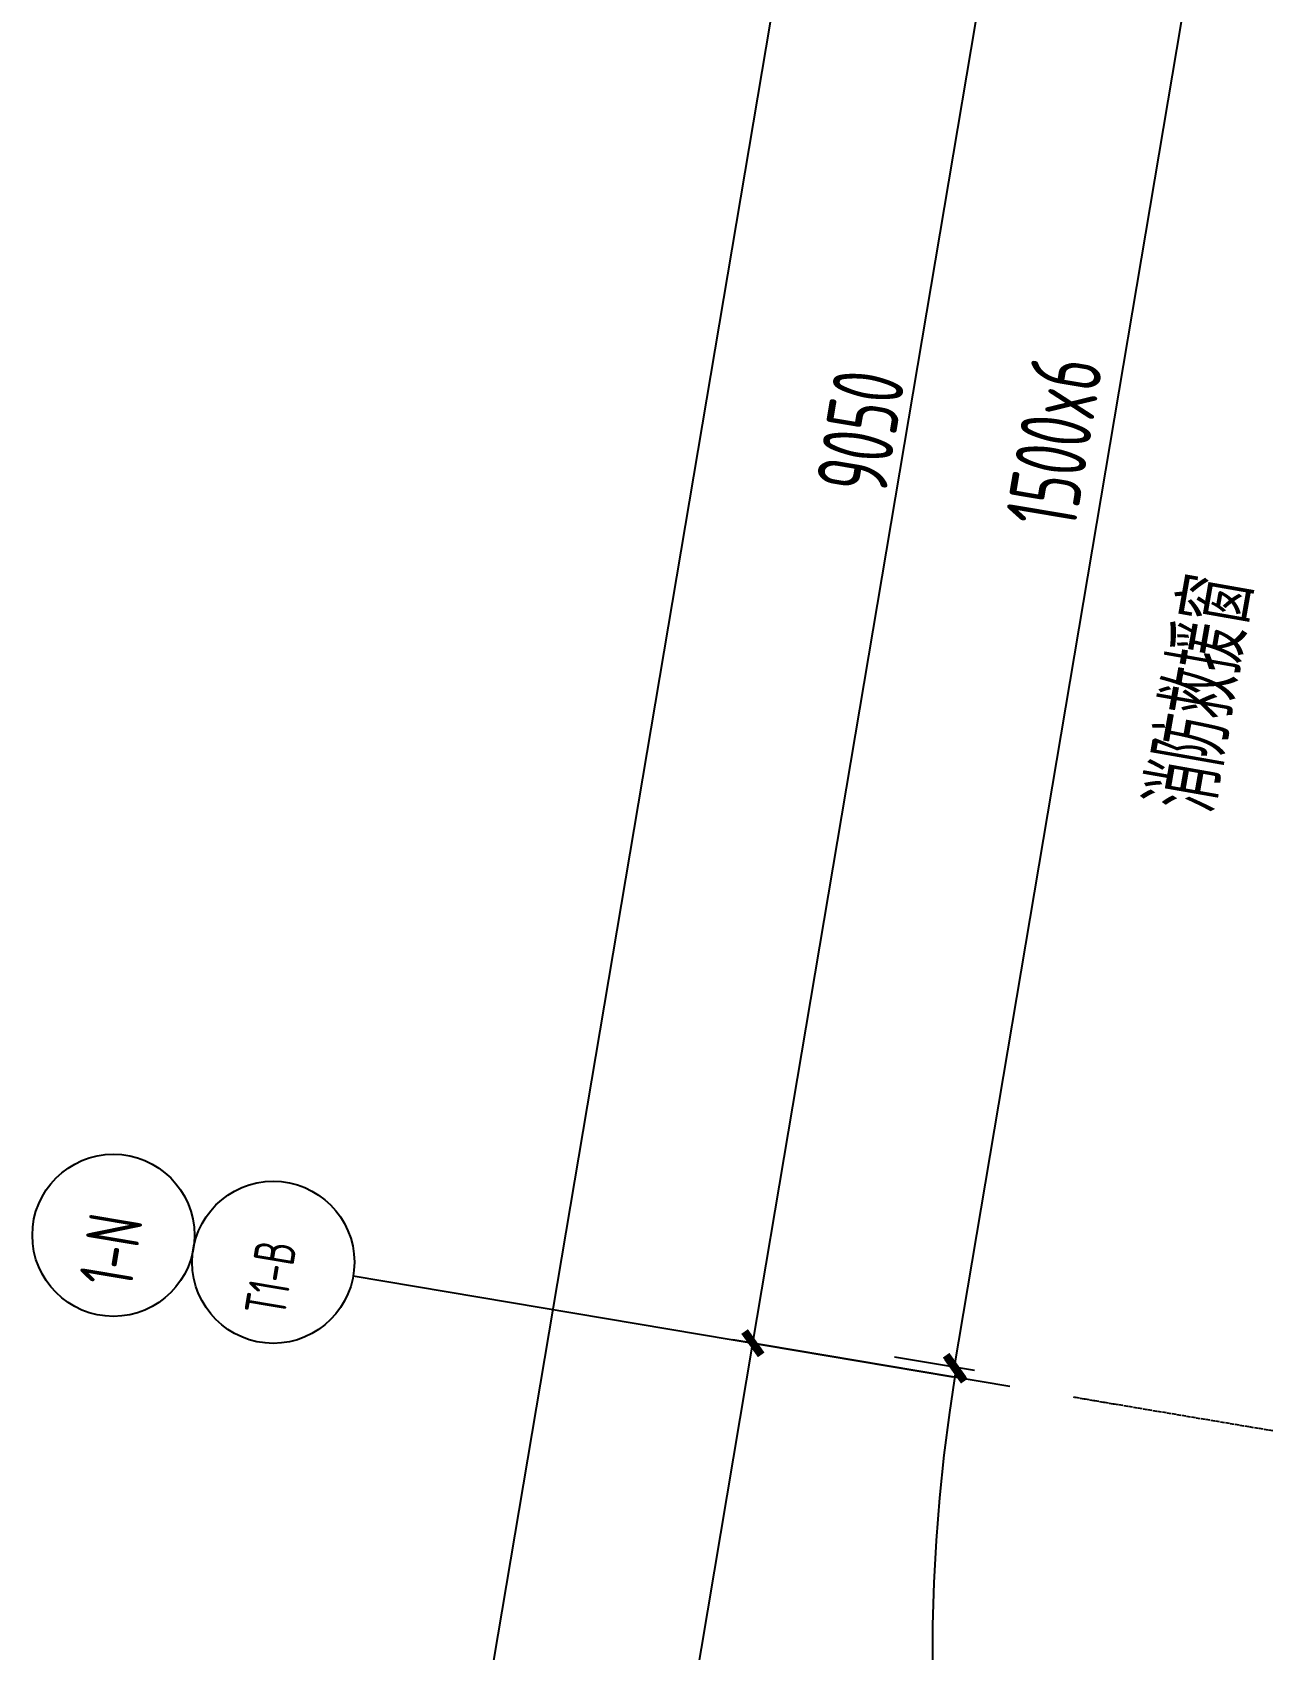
# Model space of a CAD drawing. Extents: x 12199666 to 24617114, y 1197707 to 2548648.
# Drawn here: x 12281132 to 12287202, y 1256609 to 1264589 of the extents above; entities that cross this region are included whole.
import ezdxf
from ezdxf.enums import TextEntityAlignment as Align

# ---------------------------------------------------------------- set-up
doc = ezdxf.new("R2010")
doc.units = 0
doc.header["$LTSCALE"] = 10
doc.header["$MEASUREMENT"] = 0
for name, pattern in [('TX-GRID-T1$0$TX-GRID-T1$0$DOTE', [2.42, 2, -0.2, 0.02, -0.2]), ('TX-PLAN-T1-F11$0$ACAD_ISO04W100', [30, 24, -3, 0, -3]), ('TX-PLAN-T1-F11$0$DASH', [0.35, 0.25, -0.1])]:
    doc.linetypes.add(name, pattern=pattern)
for name, color, linetype in [('TX-GRID-T1$0$A-DIMS-100', 1, 'Continuous'), ('TX-GRID-T1$0$TX-GRID-T1$0$DOTE', 1, 'Continuous'), ('TX-GRID-T1$0$TX-GRID-T1$0$G-GRID-DIMS', 3, 'Continuous'), ('TX-GRID-T1$0$TX-GRID-T1$0$G-GRID-IDEN', 7, 'Continuous'), ('TX-GRID-T1$0$TX-GRID-T1$0$PUB_DIM', 3, 'Continuous'), ('TX-PLAN-T1-DI$0$A-DIMS-100', 1, 'Continuous'), ('TX-PLAN-T1-F11$0$A-FIRE', 1, 'Continuous'), ('TX-PLAN-T1-F11$0$A-SHFT', 161, 'Continuous'), ('TX-PLAN-T1-F11$0$F-Alum', 4, 'Continuous'), ('TX-PLAN-T1-F11$0$F-center', 6, 'TX-PLAN-T1-F11$0$ACAD_ISO04W100'), ('TX-PLAN-T1-F11$0$F-concrete', 7, 'Continuous'), ('TX-PLAN-T1-F11$0$F-dim', 1, 'Continuous'), ('TX-PLAN-T1-F11$0$F-Glass', 5, 'Continuous'), ('TX-PLAN-T1-F11$0$F_MISC', 8, 'Continuous')]:
    doc.layers.add(name, color=color, linetype=linetype)
doc.layers.add('TX-PLAN-T1-F11$0$_EDO-ALUMINIUM-SECTION', color=90, linetype='Continuous', lineweight=30)
doc.styles.add('TX-GRID-T1$0$XD2008', font='xd-hzs.shx', dxfattribs={"width": 0.7, "bigfont": 'xd-hztxt.shx'})
doc.styles.add('TX-GRID-T1$0$XD2008_T3', font='xd-hzs.shx', dxfattribs={"width": 0.7, "bigfont": 'xd-hztxt.shx'})
doc.styles.add('TX-PLAN-T1-DI$0$XD2008', font='xd-hzs.shx', dxfattribs={"width": 0.7, "bigfont": 'xd-hztxt.shx'})
doc.styles.add('TX-PLAN-T1-F11$0$XD2008', font='xd-hzs.shx', dxfattribs={"width": 0.7, "bigfont": 'xd-hztxt.shx'})
doc.dimstyles.new('TX-GRID-T1$0$XD100$0', dxfattribs={"dimscale": 100, "dimtxt": 3.5, "dimasz": 1, "dimexe": 1, "dimexo": 2, "dimgap": 0.5, "dimtad": 1, "dimdec": 0, "dimdsep": 46, "dimtxsty": 'TX-GRID-T1$0$XD2008', "dimblk1": 'TX-GRID-T1$0$_ArchTick', "dimblk2": 'TX-GRID-T1$0$_ArchTick', "dimsah": 1, "dimcen": 2.5, "dimclrt": 4, "dimaunit": 1, "dimadec": 0, "dimazin": 0, "dimtfac": 1, "dimtdec": 0, "dimtix": 1, "dimtmove": 2, "dimatfit": 3, "dimfxl": 0, "dimtolj": 1, "dimtzin": 0, "dimarcsym": 0})
doc.dimstyles.new('TX-PLAN-T1-DI$0$XD100', dxfattribs={"dimscale": 100, "dimtxt": 3.5, "dimasz": 1.5, "dimexe": 1, "dimexo": 2, "dimgap": 0.5, "dimtad": 1, "dimdec": 0, "dimdsep": 46, "dimtxsty": 'TX-PLAN-T1-DI$0$XD2008', "dimcen": 2.5, "dimclrt": 4, "dimaunit": 1, "dimadec": 0, "dimazin": 0, "dimtfac": 1, "dimtdec": 0, "dimtix": 1, "dimtmove": 2, "dimatfit": 3, "dimfxl": 0, "dimtolj": 1, "dimtzin": 0, "dimarcsym": 0})
doc.dimstyles.new('TX-PLAN-T1-DI$0$XD100$0', dxfattribs={"dimscale": 100, "dimtxt": 3.5, "dimasz": 1, "dimexe": 1, "dimexo": 2, "dimgap": 0.5, "dimtad": 1, "dimdec": 0, "dimdsep": 46, "dimtxsty": 'TX-PLAN-T1-DI$0$XD2008', "dimblk1": 'TX-PLAN-T1-DI$0$_ArchTick', "dimblk2": 'TX-PLAN-T1-DI$0$_ArchTick', "dimsah": 1, "dimcen": 2.5, "dimclrt": 4, "dimaunit": 1, "dimadec": 0, "dimazin": 0, "dimtfac": 1, "dimtdec": 0, "dimtix": 1, "dimtmove": 2, "dimatfit": 3, "dimfxl": 0, "dimtolj": 1, "dimtzin": 0, "dimarcsym": 0})

# ---------------------------------------------------------------- blocks, each defined once
blk = doc.blocks.new('TX-GRID-T1$0$_ArchTick')
at = {"color": 0, "linetype": 'ByBlock', "const_width": 0.4}
blk.add_lwpolyline([(-0.5, -0.5), (0.5, 0.5)], dxfattribs=at)
blk = doc.blocks.new('*D22')
at = {"layer": 'TX-GRID-T1$0$A-DIMS-100', "color": 0, "lineweight": -2, "transparency": 16777216}
for p, q in [((12283863.7, 1253239.8), (12284687.2, 1258120.8)), ((12285955.7, 1257906.8), (12284588.6, 1258137.4)), ((12285132.2, 1253025.8), (12283765.1, 1253256.4))]:
    blk.add_line(p, q, dxfattribs=at)
at = {"layer": 'TX-GRID-T1$0$A-DIMS-100', "color": 0, "lineweight": -2, "transparency": 16777216, "xscale": 100, "yscale": 100, "zscale": 100}
for p, rotation in [((12284687.2, 1258120.8), 80.42361603544131), ((12283863.7, 1253239.8), 260.4236160354413)]:
    blk.add_blockref('TX-GRID-T1$0$_ArchTick', p, dxfattribs=dict(at, rotation=rotation))
at = {"layer": 'TX-GRID-T1$0$A-DIMS-100', "color": 4, "transparency": 16777216, "insert": (12284053.6, 1255717.7), "char_height": 350, "attachment_point": 5, "rotation": 80.42362, "style": 'TX-GRID-T1$0$XD2008'}
blk.add_mtext('\\A1;4950', dxfattribs=at)
blk = doc.blocks.new('*D23')
at = {"layer": 'TX-GRID-T1$0$A-DIMS-100', "color": 0, "lineweight": -2, "transparency": 16777216}
for p, q in [((12284687.2, 1258120.8), (12286192.8, 1267044.7)), ((12287461.3, 1266830.7), (12286094.2, 1267061.3)), ((12285955.7, 1257906.8), (12284588.6, 1258137.4))]:
    blk.add_line(p, q, dxfattribs=at)
at = {"layer": 'TX-GRID-T1$0$A-DIMS-100', "color": 0, "lineweight": -2, "transparency": 16777216, "xscale": 100, "yscale": 100, "zscale": 100}
for p, rotation in [((12286192.8, 1267044.7), 80.42361603544946), ((12284687.2, 1258120.8), 260.4236160354494)]:
    blk.add_blockref('TX-GRID-T1$0$_ArchTick', p, dxfattribs=dict(at, rotation=rotation))
at = {"layer": 'TX-GRID-T1$0$A-DIMS-100', "color": 4, "transparency": 16777216, "insert": (12285218.2, 1262620.2), "char_height": 350, "attachment_point": 5, "rotation": 80.42362, "style": 'TX-GRID-T1$0$XD2008'}
blk.add_mtext('\\A1;9050', dxfattribs=at)
blk = doc.blocks.new('*D37')
at = {"layer": 'TX-GRID-T1$0$A-DIMS-100', "color": 0, "lineweight": -2, "transparency": 16777216}
for p, q in [((12282611.5, 1251828.5), (12289299.3, 1291468.3)), ((12292060.2, 1291002.4), (12289200.7, 1291484.9)), ((12285372.5, 1251362.6), (12282512.9, 1251845.1))]:
    blk.add_line(p, q, dxfattribs=at)
at = {"layer": 'TX-GRID-T1$0$A-DIMS-100', "color": 0, "lineweight": -2, "transparency": 16777216, "xscale": 100, "yscale": 100, "zscale": 100}
for p, rotation in [((12289299.3, 1291468.3), 80.42361603537051), ((12282611.5, 1251828.5), 260.4236160353705)]:
    blk.add_blockref('TX-GRID-T1$0$_ArchTick', p, dxfattribs=dict(at, rotation=rotation))
at = {"layer": 'TX-GRID-T1$0$A-DIMS-100', "color": 4, "transparency": 16777216, "insert": (12285733.5, 1271685.8), "char_height": 350, "attachment_point": 5, "rotation": 80.42362, "style": 'TX-GRID-T1$0$XD2008'}
blk.add_mtext('\\A1;40200', dxfattribs=at)
blk = doc.blocks.new('TX-PLAN-T1-F11$0$A$C3FFC0167')
at = {"layer": 'TX-PLAN-T1-F11$0$F-dim'}
for p, q in [((-5, 0), (5, 0)), ((0, 5), (0, -5))]:
    blk.add_line(p, q, dxfattribs=at)
blk.add_circle((0, 0), 2, dxfattribs=at)
blk = doc.blocks.new('TX-PLAN-T1-F11$0$jiao3')
at = {"layer": 'TX-PLAN-T1-F11$0$F-Alum'}
for points in [[(-635, -482), (-616.9, -505.9), (28.5, -16), (-21.1, -16), (-635, -482)], [(-319.1, -468.2), (-388, -377.5), (30.3, -60), (218.7, -60), (-319.1, -468.2)], [(289.8, -6), (218.7, -60), (-29.4, -60), (35.1, -11), (-14.5, -11), (-7.9, -6), (289.8, -6)], [(-319.1, -468.2), (-487.1, -595.7), (-553.6, -508.2), (-597.4, -541.5), (-549.1, -605.1), (-560.3, -613.6), (-650.9, -494.1), (-639.8, -485.6), (-599.8, -538.3), (-388, -377.5), (-319.1, -468.2)], [(-319.1, -468.2), (-487.1, -595.7), (58, -1313.9), (299, -1282.6), (-319.1, -468.2)], [(4.8, -1334.9), (-11.2, -1337), (16.7, -1373.7), (336.6, -1332.1), (299, -1282.6), (58, -1313.9), (92.8, -1359.8), (29.9, -1367.9), (4.8, -1334.9)]]:
    blk.add_lwpolyline(points, dxfattribs=at)
at = {"layer": 'TX-PLAN-T1-F11$0$F-center'}
blk.add_line((-34.9, 0), (341.6, 0), dxfattribs=at)
at = {"layer": 'TX-PLAN-T1-F11$0$F-center', "extrusion": (1.17284e-06, 1.67264e-07, 1)}
blk.add_line((13.1, -1380.2, 0), (386.4, -1331.7, 0), dxfattribs=at)
at = {"layer": 'TX-PLAN-T1-F11$0$F-concrete'}
for p, q in [((-174.8, -509.3), (432.3, -48.5)), ((-174.8, -509.3), (447.6, -1329.4)), ((447.6, -1329.4), (433.6, -1346.4, 0))]:
    blk.add_line(p, q, dxfattribs=at)
at = {"layer": 'TX-PLAN-T1-F11$0$F-Glass'}
blk.add_lwpolyline([(80.2, -1356.4), (33.3, -1362.4), (-581.4, -552.6), (-548.8, -527.8), (80.2, -1356.4)], dxfattribs=at)
at = {"layer": 'TX-PLAN-T1-F11$0$F_MISC', "rotation": 308.8485158447402}
for p in [(0, 0), (43.7, -1376.2)]:
    blk.add_blockref('TX-PLAN-T1-F11$0$A$C3FFC0167', p, dxfattribs=at)
blk = doc.blocks.new('TX-PLAN-T1-F11$0$A$C21521A5F')
at = {"color": 3, "rotation": 90}
blk.add_blockref('TX-PLAN-T1-F11$0$jiao3', (-5561.3, -10189.8, 0), dxfattribs=at)
blk = doc.blocks.new('TX-PLAN-T1-F11$0$标准层幕墙0118')
at = {"color": 3, "rotation": 270}
blk.add_blockref('TX-PLAN-T1-F11$0$A$C21521A5F', (4239.8, -661.3, 0), dxfattribs=at)
blk = doc.blocks.new('TX-PLAN-T1-DI$0$_ArchTick')
at = {"color": 0, "linetype": 'ByBlock', "const_width": 0.4}
blk.add_lwpolyline([(-0.5, -0.5), (0.5, 0.5)], dxfattribs=at)
blk = doc.blocks.new('*D252')
at = {"layer": 'TX-PLAN-T1-DI$0$A-DIMS-100', "color": 0, "lineweight": -2, "transparency": 16777216}
for p, q in [((12285681.6, 1258003.8), (12287178.9, 1266878.3)), ((12286883.1, 1266928.2), (12287277.5, 1266861.7)), ((12285385.8, 1258053.7), (12285780.2, 1257987.1))]:
    blk.add_line(p, q, dxfattribs=at)
at = {"layer": 'TX-PLAN-T1-DI$0$A-DIMS-100', "color": 0, "lineweight": -2, "transparency": 16777216, "xscale": 100, "yscale": 100, "zscale": 100}
for p, rotation in [((12287178.9, 1266878.3), 80.42361000126054), ((12285681.6, 1258003.8), 260.4236100012605)]:
    blk.add_blockref('TX-PLAN-T1-DI$0$_ArchTick', p, dxfattribs=dict(at, rotation=rotation))
at = {"layer": 'TX-PLAN-T1-DI$0$A-DIMS-100', "color": 4, "transparency": 16777216, "insert": (12286173.3, 1262571.2), "char_height": 350, "attachment_point": 5, "rotation": 80.42361, "style": 'TX-PLAN-T1-DI$0$XD2008'}
blk.add_mtext('\\A1;1500x6', dxfattribs=at)
blk = doc.blocks.new('*D253')
at = {"layer": 'TX-PLAN-T1-DI$0$A-DIMS-100', "color": 0, "lineweight": -2, "transparency": 16777216}
blk.add_arc((12293871.8, 1256613.6), 8297.6, 170.44615, 260.42362, dxfattribs=at)
at = {"layer": 'TX-PLAN-T1-DI$0$A-DIMS-100', "color": 0, "lineweight": -2, "transparency": 16777216, "xscale": 100, "yscale": 100, "zscale": 100}
for p, rotation in [((12285689.3, 1257990.8), 80.44615169751161), ((12292491.4, 1248431.6), 350.4236160372312)]:
    blk.add_blockref('TX-PLAN-T1-DI$0$_ArchTick', p, dxfattribs=dict(at, rotation=rotation))
at = {"layer": 'TX-PLAN-T1-DI$0$A-DIMS-100', "color": 4, "transparency": 16777216, "insert": (12287294.5, 1251933.3), "char_height": 350, "attachment_point": 5, "rotation": 305.43488, "style": 'TX-PLAN-T1-DI$0$XD2008'}
blk.add_mtext('\\A1;1378x7', dxfattribs=at)
blk = doc.blocks.new('TX-GRID-T1')
at = {"layer": 'TX-GRID-T1$0$TX-GRID-T1$0$DOTE', "linetype": 'TX-GRID-T1$0$TX-GRID-T1$0$DOTE'}
blk.add_line((12328177.4, 1250783.4), (12286269.7, 1257853.8), dxfattribs=at)
at = {"layer": 'TX-GRID-T1$0$TX-GRID-T1$0$G-GRID-DIMS'}
for centre in [(12281531.8, 1258653.2), (12282320.7, 1258520.1)]:
    blk.add_circle(centre, 400, dxfattribs=at)
at = {"layer": 'TX-GRID-T1$0$TX-GRID-T1$0$PUB_DIM'}
blk.add_line((12282715.1, 1258453.5), (12285673.3, 1257954.5), dxfattribs=at)
at = {"layer": 'TX-GRID-T1$0$TX-GRID-T1$0$G-GRID-IDEN', "style": 'TX-GRID-T1$0$XD2008_T3', "width": 0.866667}
for s, height, p, p2 in [('1-N', 264.44, (12281621.2, 1258387.8), (12281678.6, 1258728.5)), ('T1-B', 201.03, (12282376.3, 1258245.7), (12282437.2, 1258606.4))]:
    blk.add_text(s, height=height, rotation=80.42362, dxfattribs=at).set_placement(p, p2, align=Align.FIT)
at = {"layer": 'TX-GRID-T1$0$A-DIMS-100'}
for p1, p2, distance, picture, middle in [((12285569.7, 1251329.4), (12292257.5, 1290969.2), 3000, '*D37', (12285733.5, 1271685.8)), ((12286152.9, 1257873.5), (12287658.5, 1266797.4), 1486.4, '*D23', (12285218.2, 1262620.2)), ((12285329.4, 1252992.5), (12286152.9, 1257873.5), 1486.4, '*D22', (12284053.6, 1255717.7))]:
    dim = blk.add_aligned_dim(p1=p1, p2=p2, distance=distance, dimstyle='TX-GRID-T1$0$XD100$0', dxfattribs=at)
    dim.commit()
    dim.dimension.update_dxf_attribs({"geometry": picture, "text_midpoint": middle})
blk = doc.blocks.new('TX-PLAN-T1-DI')
at = {"layer": 'TX-PLAN-T1-DI$0$A-DIMS-100'}
dim = blk.add_linear_dim(base=(12287178.9, 1266878.3), p1=(12285188.6, 1258086.9), p2=(12286685.9, 1266961.5), angle=80.42361, text='1500x6', dimstyle='TX-PLAN-T1-DI$0$XD100$0', dxfattribs=at)
dim.commit()
dim.dimension.update_dxf_attribs({"geometry": '*D252', "text_midpoint": (12286173.3, 1262571.2), "dimtype": 129})
dim = blk.add_angular_dim_2l(base=(12286096.6, 1253716.1), line1=((12285186.6, 1258075.4), (12314606.4, 1253123.8)), line2=((12292940.2, 1251091.5), (12292408.4, 1247939.7)), text='1378x7', dimstyle='TX-PLAN-T1-DI$0$XD100', override={"dimasz": 1, "dimblk1": 'TX-PLAN-T1-DI$0$_ArchTick', "dimblk2": 'TX-PLAN-T1-DI$0$_ArchTick', "dimsah": 1}, dxfattribs=at)
dim.commit()
dim.dimension.update_dxf_attribs({"geometry": '*D253', "text_midpoint": (12287294.5, 1251933.3)})
blk = doc.blocks.new('TX-PLAN-T1-F11')
at = {"layer": 'TX-PLAN-T1-F11$0$_EDO-ALUMINIUM-SECTION', "rotation": 350.4236156863823}
blk.add_blockref('TX-PLAN-T1-F11$0$标准层幕墙0118', (12293055.5, 1251790.4), dxfattribs=at)
at = {"layer": 'TX-PLAN-T1-F11$0$A-FIRE'}
blk.add_blockref('TX-PLAN-T1-DI', (0, 0.1), dxfattribs=at)
at = {"layer": 'TX-PLAN-T1-F11$0$A-SHFT', "linetype": 'TX-PLAN-T1-F11$0$DASH', "ltscale": 1000, "insert": (12286896.3, 1261328.9), "char_height": 350, "attachment_point": 5, "rotation": 80.00543, "style": 'TX-PLAN-T1-F11$0$XD2008'}
blk.add_mtext_dynamic_manual_height_columns('消防救援窗', width=2638.099, gutter_width=1750, heights=[0], dxfattribs=at)

msp = doc.modelspace()

# ---------------------------------------------------------------- block references
for name in ['TX-PLAN-T1-F11', 'TX-GRID-T1']:
    msp.add_blockref(name, (0, 0))

doc.saveas('drawing.dxf')
